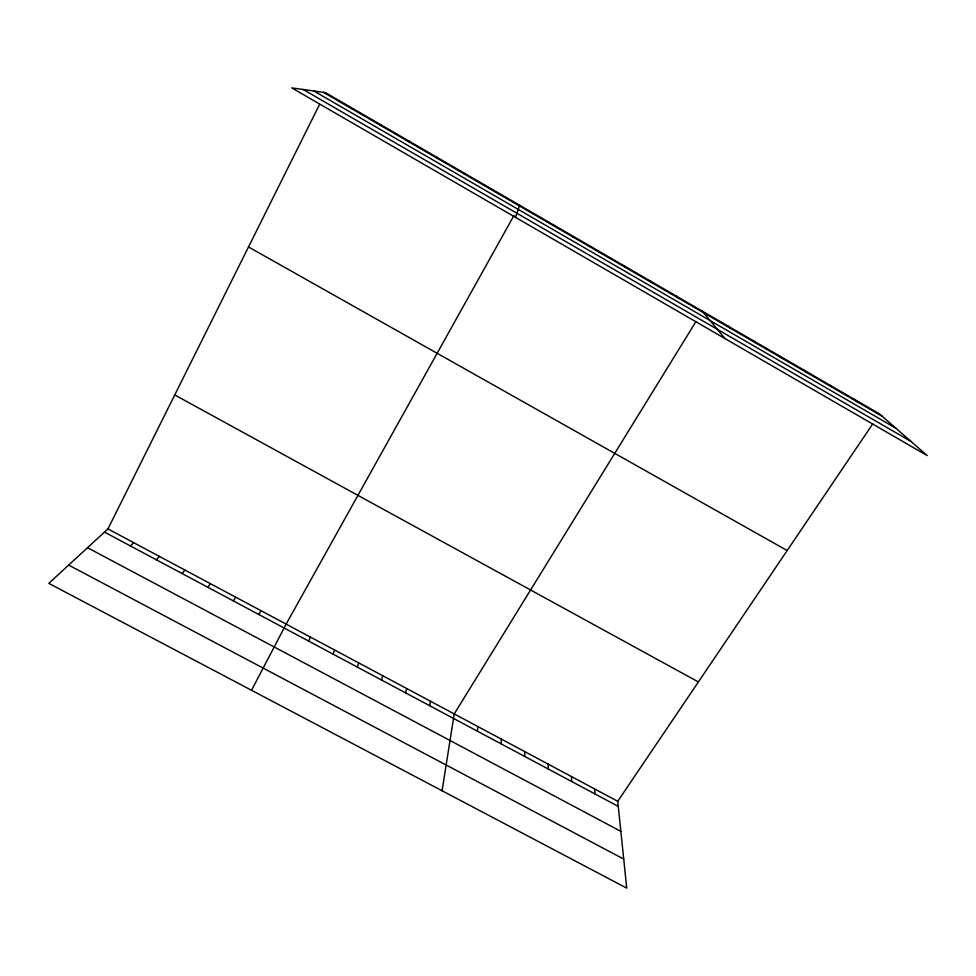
<?xml version="1.0" encoding="UTF-8"?>
<svg xmlns="http://www.w3.org/2000/svg" width="976" height="976" viewBox="0 0 976 976"><rect width="100%" height="100%" fill="white"/><g stroke="black" fill="none" stroke-linecap="round" stroke-linejoin="round"><path stroke-width="1.46" d="M546.109 221.418L546.121 220.6M524.685 756.424L524.868 751.666M501.066 743.81L501.408 739.137M477.337 731.146L477.874 726.559M442.067 790.755L454.23 713.932L696.01 321.458M429.611 705.672L430.501 701.256M405.601 692.85L406.687 688.531M381.494 679.991L382.763 675.746M515.499 217.355L519.671 205.265M357.301 667.072L358.753 662.924M332.999 654.091L334.646 650.04M308.611 641.073L310.441 637.108M872.825 423.767L617.747 801.296L626.726 888.136L48.8 583.367L107.946 528.919L319.494 104.566M251.54 690.276L286.139 624.128L514.01 215.428M258.774 614.465L260.995 610.695M233.325 600.887L235.753 597.202M207.778 587.235L210.401 583.66M182.109 573.546L184.952 570.057M156.343 559.785L159.381 556.405M130.467 545.974L133.712 542.693M464.1 173.874L464.82 173.447M436.235 157.722L437.199 157.441M408.249 141.496L409.456 141.349M380.128 125.196L381.579 125.184M351.885 108.812L353.568 108.946M68.662 565.08L623.725 859.075M87.535 547.707L620.858 831.357M104.493 532.103L618.272 806.396M107.946 528.919L617.747 801.296M174.728 394.938L698.377 681.956M248.502 246.977L787.168 550.537M323.495 92.354L882.255 416.313M313.918 91.012L895.858 428.208M303.158 89.487L911.084 441.506M854.512 399.416L857.074 401.722M829.417 384.873L831.784 387.057M804.224 370.258L806.371 372.32M778.921 355.581L780.861 357.533M753.509 340.844L755.241 342.674M727.974 326.045L729.499 327.753M702.342 311.185L724.961 338.562M676.588 296.253L677.673 297.704M650.724 281.247L651.602 282.589M624.738 266.192L625.396 267.4M598.654 251.052L599.081 252.137M572.436 235.863L572.656 236.814M594.665 788.962L595.018 793.976M571.485 776.579L571.668 781.508M548.219 764.147L548.231 768.99M325.435 92.635L291.714 87.864L927.2 455.585L879.486 413.897L325.435 92.635"/></g></svg>
